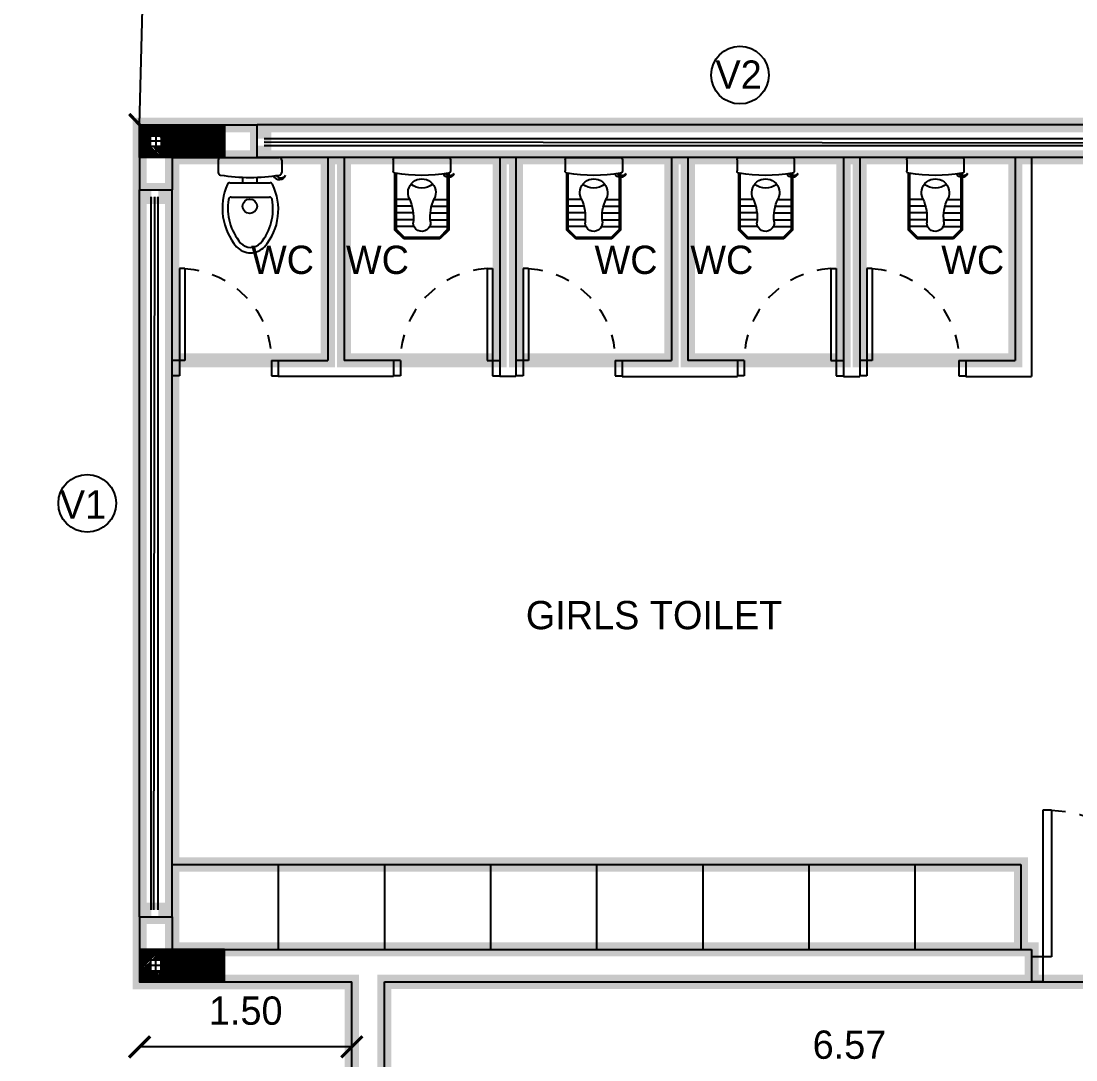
# Model space of a CAD drawing. Header units: metres. Extents: x 6101839 to 6102590, y -6659932 to -6659648.
# Drawn here: x 6102197.28 to 6102204.74, y -6659695.93 to -6659688.58 of the extents above; entities that cross this region are included whole.
import ezdxf

# ---------------------------------------------------------------- set-up
doc = ezdxf.new("R2010")
doc.units = ezdxf.units.M
doc.header["$LTSCALE"] = 500
doc.header["$MEASUREMENT"] = 0
doc.linetypes.add('DASHED2', pattern=[0.375, 0.25, -0.125])
doc.linetypes.add('HIDDEN', pattern=[0.375, 0.25, -0.125])
doc.layers.get('0').update_dxf_attribs({"linetype": 'CONTINUOUS'})
doc.layers.get('Defpoints').update_dxf_attribs({"linetype": 'CONTINUOUS'})
for name, color, linetype in [('above', 250, 'DASHED2'), ('Bldg', 44, 'CONTINUOUS'), ('BLK_1_FLR_1_BLT_UP_AREA', 26, 'CONTINUOUS'), ('BLK_1_FLR_1_CARPET_AREA', 25, 'CONTINUOUS'), ('BLK_1_FLR_1_SP_WC', 233, 'CONTINUOUS'), ('BLK_1_FLR_1_WATER_CLOSET', 213, 'CONTINUOUS'), ('BLK_1_LVL_1_BLDG_FOOT_PRINT', 1, 'CONTINUOUS'), ('COL', 2, 'CONTINUOUS'), ('DOORTEXT', 13, 'CONTINUOUS'), ('ED', 30, 'CONTINUOUS'), ('FURN', 156, 'CONTINUOUS'), ('FURN1', 252, 'CONTINUOUS'), ('FURNITURE', 252, 'CONTINUOUS'), ('HATCH', 15, 'CONTINUOUS'), ('norms', 4, 'CONTINUOUS'), ('railing', 14, 'CONTINUOUS'), ('TEXT', 4, 'CONTINUOUS'), ('TOILET', 8, 'CONTINUOUS'), ('W-SCH', 205, 'CONTINUOUS'), ('WALL TILE', 251, 'CONTINUOUS'), ('wall1', 125, 'CONTINUOUS'), ('WINDOWS', 252, 'CONTINUOUS')]:
    doc.layers.add(name, color=color, linetype=linetype)
doc.styles.add('RM', font='GOTHIC.TTF')
doc.styles.add('S2', font='GOTHIC.TTF')
doc.styles.add('USA TEXT', font='GOTHIC.TTF')
doc.dimstyles.new('1-100-ED', dxfattribs={"dimtxt": 0.2, "dimasz": 0.15, "dimexe": 0.18, "dimexo": 0.0625, "dimgap": 0.15, "dimtad": 1, "dimzin": 0, "dimdsep": 46, "dimtxsty": 'USA TEXT', "dimblk": 'ARCHTICK', "dimcen": 0.1, "dimse1": 1, "dimse2": 1, "dimclrd": 256, "dimclrt": 256, "dimadec": 0, "dimazin": 0, "dimtfac": 1, "dimtofl": 0, "dimtmove": 0, "dimatfit": 3, "dimldrblk": 'ARCHTICK', "dimfxl": 0.18, "dimtolj": 1, "dimtzin": 0, "dimarcsym": 0})

# ---------------------------------------------------------------- blocks, each defined once
blk = doc.blocks.new('PIO-DOOR 750')
at = {"layer": 'FURN1'}
for p, q in [((-110.0000000009313, -49.99999999906868), (-110.0000000004656, 0)), ((-9.313226e-10, -50.00000000046566), (0, -4.656613e-10)), ((-9.313226e-10, -50.00000000046566), (-110.0000000009313, -49.99999999953434)), ((-9.313226e-10, -662.5000000004657), (-4.656613e-10, -750.0000000004657)), ((648.9173676199277, -662.5000000009312), (-9.313226e-10, -662.5000000004657)), ((648.9173676199277, -662.5000000009312), (648.9173676199277, -700)), ((-110.0000000009313, -700.0000000023282), (-110.0000000004656, -750.000000001397)), ((-9.313226e-10, -700.0000000004657), (-110.0000000009313, -700.0000000018626)), ((648.9173676199277, -700), (-9.313226e-10, -700.0000000004657))]:
    blk.add_line(p, q, dxfattribs=at)
at = {"layer": 'FURN1', "linetype": 'HIDDEN', "ltscale": 0.5}
blk.add_arc((0.0460500242188573, -699.9512119828723), 649.9512136138187, 3.303302686255516, 90.00405950692759, dxfattribs=at)
blk = doc.blocks.new('NEWCOL')
at = {"layer": 'HATCH'}
h = blk.add_hatch(dxfattribs=at)
h.set_pattern_fill('ANSI31', color=256, scale=3, angle=270, style=0)
h.set_pattern_definition([(315, (-629970.925706138, -258732.0878365731), (6.735192090801866, 6.735192090801863), [])])
h.paths.add_polyline_path([(0, 115), (-115, 115), (-115, 0), (-37.5, 0), (-37.49999999988359, 37.50000000002911), (0, 37.4999999999709)])
h.paths.add_polyline_path([(115, 115.0000000000291), (0, 115), (1.164153e-10, 37.50000000002911), (37.5, 37.4999999999709), (37.5, 0), (115, 0)])
h.paths.add_polyline_path([(115, 0), (37.5, 0), (37.50000000011642, -37.4999999999709), (0, -37.4999999999709), (1.164153e-10, -484.9999999999708), (115, -485)])
h.paths.add_polyline_path([(0, -37.5), (-37.49999999988359, -37.4999999999709), (-37.5, 0), (-115, 0), (-115, -485), (0, -485)])
at = {"layer": 'COL'}
for p, q in [((0, -485), (0, 115)), ((-115, 0), (115, 0))]:
    blk.add_line(p, q, dxfattribs=at)
for points in [[(-115, -485), (115, -485), (115, 115), (-115, 115)], [(-37.5, -37.5), (37.5, -37.5), (37.5, 37.5), (-37.5, 37.5)]]:
    blk.add_lwpolyline(points, close=True, dxfattribs=at)
blk = doc.blocks.new('western closet')
at = {"layer": 'FURN1'}
for p, q in [((-223.4274159446359, 326.3938380405307), (-223.4274159446359, 239.3422529436648)), ((-204.2607492804527, 345.5605047084391), (206.6619906052947, 345.5605047084391)), ((225.8286572694778, 326.3938380405307), (225.8286572694778, 239.3422529436648)), ((-140.4740536883473, 166.671615820378), (142.8752950057386, 166.671615820378)), ((-49.91049045324325, 166.671615820378), (-49.91049045324325, 204.9070283658803)), ((52.31173177063465, 166.671615820378), (52.31173177063465, 204.9070283658803)), ((-132.4123954027891, 64.44939359650016), (138.7201253846287, 64.44939359650016))]:
    blk.add_line(p, q, dxfattribs=at)
blk.add_circle((0, 0), 51.1111111111111, dxfattribs=at)
for centre, radius, start, end in [((-204.2607492804527, 326.3938380405307), 19.16666666666667, 90, 180), ((206.6619906052947, 326.3938380405307), 19.16666666666667, 0, 90), ((-204.2607492804527, 239.3422529436648), 19.16666666666667, 180, 260.9534929931555), ((206.6619906052947, 239.3422529436648), 19.16666666666667, 279.0465070068445, 0), ((1.200620658695697, 1529.79410982877), 1325.872589772137, 260.9534929931555, 279.0465070068445), ((221.6141147091985, -14.26459536328912), 415.7449996541033, 155.8740242086891, 220.7704203838351), ((-140.4740536883473, 147.5049491524696), 19.16666666666667, 90, 154.7898587480119), ((-200.0488036870956, -23.10535648837686), 402.1829215398042, 319.22663020533, 26.51096763929705), ((142.8752950057386, 147.5049491524696), 19.16666666666667, 27.70761853671154, 90), ((209.3319419026375, 235.2813332341611), 46.85532888198614, 206.493911706522, 339.6192360839842), ((219.2213986963034, 241.3507794141769), 40.73583421149801, 216.8011875991898, 326.6625382196327), ((231.9586983993649, -10.47202621772885), 387.7779994067434, 171.2741532137563, 220.0086863238273), ((-132.4123954027891, 45.28272692859172), 19.16666666666667, 90, 170.7715689931383), ((-210.1209805086255, -19.39933776855468), 373.9525547026531, 319.9990909059861, 10.5383868265287), ((138.7201253846287, 45.28272692859172), 19.16666666666667, 11.16611307851158, 90), ((5.64039558917284, -194.6000516675412), 134.4908019998948, 222.6722636453134, 317.3277363546866), ((5.64039558917284, -194.6000516675412), 96.15746866656151, 222.6722636453134, 317.3277363546866)]:
    blk.add_arc(centre, radius, start, end, dxfattribs=at)
blk = doc.blocks.new('WC')
at = {"layer": 'FURN'}
for p, q in [((-202.1652330309152, 17.24999999813735), (-202.1652330309152, 95.5964265819639)), ((202.1652330309152, 17.24999999813735), (202.1652330309152, 95.5964265819639)), ((-184.9152330234647, 0), (184.9152330234647, 0))]:
    blk.add_line(p, q, dxfattribs=at)
for centre, major_axis, ratio, start_param, end_param in [((-184.9152330234647, 95.5964265819639), (17.17234938060094, 1.634905806038965), 0.9999999994265257, 1.633768042585614, 3.046673036180532), ((0, -1065.810244496911), (1193.285331289516, 0.0003994530905617), 0.9999999994822982, 1.412904658946003, 1.728687325142404), ((187.3181892000139, 99.25125431641935), (42.16871445748457, 0.3020208912271533), 0.9999999995170105, 0.3485493539200071, 2.672024582046581), ((196.218700312078, 93.78875275328757), (36.66079432159494, -0.3267933310168595), 0.999999999467452, 0.5907622091649432, 2.508204498104225), ((184.9152330234647, 95.5964265819639), (17.1723494504337, -1.634905072545328), 0.9999999994265257, 0.0949195746956122, 1.507824568290526), ((-184.9152330234647, 17.24999999813735), (17.09967164976567, 2.272384148128811), 0.9999999994686564, 3.009476231316918, 4.580272558250586), ((184.9152330234647, 17.24999999813735), (17.09967169529595, -2.272383805513848), 0.9999999994686564, -1.438679924697139, 0.1321164022365258)]:
    blk.add_ellipse(centre, major_axis=major_axis, ratio=ratio, start_param=start_param, end_param=end_param, dxfattribs=at)
at = {"layer": 'TOILET'}
for p, q in [((-127.656854249537, 576.4620173238217), (-190, 514.1188715733587)), ((-123.5147186256945, 566.4620173238217), (-180, 509.9767359495163)), ((127.656854249537, 576.4620173238217), (-127.656854249537, 576.4620173238217)), ((123.5147186256945, 566.4620173238217), (-123.5147186256945, 566.4620173238217)), ((180, 509.9767359495163), (123.5147186256945, 566.4620173238217)), ((190, 514.1188715733587), (127.656854249537, 576.4620173238217)), ((-190, 514.1188715733587), (-190, 114.8051630742848)), ((-180, 509.9767359495163), (-180, 118.9472986981273)), ((-54.93439232185483, 489.0498836375773), (-180, 489.0498836375773)), ((54.93439232185483, 489.0498836375773), (180, 489.0498836375773)), ((180, 140.7811929248273), (180, 509.9767359495163)), ((190, 141.3356883116066), (190, 514.1188715733587)), ((-59.32438625022768, 441.0498836375771), (-180, 441.0498836375771)), ((-59.85776108130813, 393.0498836375773), (-180, 393.0498836375773)), ((59.32438625395298, 441.0498836375771), (180, 441.0498836375771)), ((59.8577610850334, 393.0498836375773), (180, 393.0498836375773)), ((-68.55957281216979, 345.0498836375773), (-180, 345.0498836375773)), ((68.55957281589508, 345.0498836375773), (180, 345.0498836375773)), ((-86.24767269566652, 297.0498836375774), (-180, 297.0498836375774)), ((86.24767269939184, 297.0498836375774), (180, 297.0498836375774)), ((-190, 114.8051630742848), (-187.8001217208803, 112.6052847988903)), ((-180, 118.9472986981273), (-175.5449040941894, 114.4922027923167)), ((175.5289673916995, 114.4762660879641), (180, 118.9472986981273)), ((180, 118.9472986981273), (180, 126.6684485115111)), ((187.7993294000624, 112.6044924743473), (190, 114.8051630742848)), ((190, 114.8051630742848), (190, 129.9197422116995))]:
    blk.add_line(p, q, dxfattribs=at)
for centre, radius, start, end in [((0.014271354302764, 462.5121518094092), 61.12634533245974, 352.8627488923569, 180.2213801086103), ((-392.3945606667548, 428.6680217627435), 332.9833067934275, 335.871532349023, 5.792716954049294), ((346.5714905429631, 420.2388030327857), 288, 173.0841289521597, 206.1539489499949), ((-1.8626451e-09, 250.0503502003848), 98.1034932966918, 153.8460510500051, 26.15394894999488)]:
    blk.add_arc(centre, radius, start, end, dxfattribs=at)
at = {"layer": 'WALL TILE', "ltscale": 0.5}
blk.add_arc((0, 98.4070585630834), 119.3961613774519, 49.72363582136031, 130.2763641786397, dxfattribs=at)
blk = doc.blocks.new('_ArchTick')
at = {"color": 0, "linetype": 'ByBlock', "const_width": 0.15}
blk.add_lwpolyline([(-0.5, -0.5), (0.5, 0.5)], dxfattribs=at)
blk = doc.blocks.new('*D264')
at = {"layer": 'Defpoints', "color": 0, "transparency": 16777216}
for p in [(6102199.849565173, -6659695.376232469), (6102206.424559646, -6659695.376232469), (6102206.424559646, -6659696.076467845)]:
    blk.add_point(p, dxfattribs=at)
at = {"layer": 'ED', "lineweight": -2, "transparency": 16777216}
blk.add_line((6102199.849565173, -6659696.076467845), (6102206.424559646, -6659696.076467845), dxfattribs=at)
at = {"layer": 'ED', "lineweight": -2, "transparency": 16777216, "xscale": 0.15, "yscale": 0.15, "zscale": 0.15, "rotation": 180}
blk.add_blockref('_ArchTick', (6102199.849565173, -6659696.076467845), dxfattribs=at)
at = {"layer": 'ED', "lineweight": -2, "transparency": 16777216, "xscale": 0.15, "yscale": 0.15, "zscale": 0.15}
blk.add_blockref('_ArchTick', (6102206.424559646, -6659696.076467845), dxfattribs=at)
at = {"layer": 'ED', "transparency": 16777216, "insert": (6102203.13706241, -6659695.821437254), "char_height": 0.2, "attachment_point": 5, "style": 'USA TEXT'}
blk.add_mtext('\\A1;6.57', dxfattribs=at)
blk = doc.blocks.new('*D269')
at = {"layer": 'Defpoints', "color": 0, "transparency": 16777216}
for p in [(6102198.949565176, -6659689.317387206), (6102196.10369968, -6659689.547387208), (6102198.949565176, -6659689.547387208)]:
    blk.add_point(p, dxfattribs=at)
at = {"layer": 'ED', "lineweight": -2, "transparency": 16777216}
for p, q in [((6102196.10369968, -6659689.317387206), (6102196.10369968, -6659689.167387206)), ((6102196.10369968, -6659689.547387208), (6102196.10369968, -6659689.697387208))]:
    blk.add_line(p, q, dxfattribs=at)
at = {"layer": 'ED', "lineweight": -2, "transparency": 16777216, "xscale": 0.15, "yscale": 0.15, "zscale": 0.15}
for p, rotation in [((6102196.10369968, -6659689.317387206), 270), ((6102196.10369968, -6659689.547387208), 90)]:
    blk.add_blockref('_ArchTick', p, dxfattribs=dict(at, rotation=rotation))
at = {"layer": 'ED', "transparency": 16777216, "insert": (6102195.848669087, -6659689.432387207), "char_height": 0.2, "attachment_point": 5, "rotation": 90, "style": 'USA TEXT'}
blk.add_mtext('\\A1;0.23', dxfattribs=at)
blk = doc.blocks.new('*D270')
at = {"layer": 'Defpoints', "color": 0, "transparency": 16777216}
for p in [(6102198.949565176, -6659689.547387208), (6102196.380199718, -6659695.14646785), (6102198.719565175, -6659695.14646785)]:
    blk.add_point(p, dxfattribs=at)
at = {"layer": 'ED', "lineweight": -2, "transparency": 16777216}
blk.add_line((6102196.380199718, -6659689.547387208), (6102196.380199718, -6659695.14646785), dxfattribs=at)
at = {"layer": 'ED', "lineweight": -2, "transparency": 16777216, "xscale": 0.15, "yscale": 0.15, "zscale": 0.15}
for p, rotation in [((6102196.380199718, -6659689.547387208), 90), ((6102196.380199718, -6659695.14646785), 270)]:
    blk.add_blockref('_ArchTick', p, dxfattribs=dict(at, rotation=rotation))
at = {"layer": 'ED', "transparency": 16777216, "insert": (6102196.125169124, -6659692.346927527), "char_height": 0.2, "attachment_point": 5, "rotation": 90, "style": 'USA TEXT'}
blk.add_mtext('\\A1;5.60', dxfattribs=at)
blk = doc.blocks.new('*D271')
at = {"layer": 'Defpoints', "color": 0, "transparency": 16777216}
for p in [(6102198.719565175, -6659695.14646785), (6102196.091390901, -6659695.376232472), (6102198.71769968, -6659695.376232472)]:
    blk.add_point(p, dxfattribs=at)
at = {"layer": 'ED', "lineweight": -2, "transparency": 16777216}
for p, q in [((6102196.091390901, -6659695.14646785), (6102196.091390901, -6659694.996467849)), ((6102196.091390901, -6659695.376232472), (6102196.091390901, -6659695.526232473))]:
    blk.add_line(p, q, dxfattribs=at)
at = {"layer": 'ED', "lineweight": -2, "transparency": 16777216, "xscale": 0.15, "yscale": 0.15, "zscale": 0.15}
for p, rotation in [((6102196.091390901, -6659695.14646785), 270), ((6102196.091390901, -6659695.376232472), 90)]:
    blk.add_blockref('_ArchTick', p, dxfattribs=dict(at, rotation=rotation))
at = {"layer": 'ED', "transparency": 16777216, "insert": (6102195.836360307, -6659695.26135016), "char_height": 0.2, "attachment_point": 5, "rotation": 90, "style": 'USA TEXT'}
blk.add_mtext('\\A1;0.23', dxfattribs=at)
blk = doc.blocks.new('*D272')
at = {"layer": 'Defpoints', "color": 0, "transparency": 16777216}
for p in [(6102198.71769968, -6659695.376232472), (6102196.380199718, -6659697.797456065), (6102198.87819968, -6659697.797456065)]:
    blk.add_point(p, dxfattribs=at)
at = {"layer": 'ED', "lineweight": -2, "transparency": 16777216}
blk.add_line((6102196.380199718, -6659695.376232472), (6102196.380199718, -6659697.797456065), dxfattribs=at)
at = {"layer": 'ED', "lineweight": -2, "transparency": 16777216, "xscale": 0.15, "yscale": 0.15, "zscale": 0.15}
for p, rotation in [((6102196.380199718, -6659695.376232472), 90), ((6102196.380199718, -6659697.797456065), 270)]:
    blk.add_blockref('_ArchTick', p, dxfattribs=dict(at, rotation=rotation))
at = {"layer": 'ED', "transparency": 16777216, "insert": (6102196.125780953, -6659696.586844267), "char_height": 0.2, "attachment_point": 5, "rotation": 90, "style": 'USA TEXT'}
blk.add_mtext('\\A1;2.42', dxfattribs=at)
blk = doc.blocks.new('*D280')
at = {"layer": 'Defpoints', "color": 0, "transparency": 16777216}
for p in [(6102194.885199714, -6659689.317387206), (6102200.57119968, -6659689.317387206), (6102200.568699679, -6659709.537432131)]:
    blk.add_point(p, dxfattribs=at)
at = {"layer": 'ED', "lineweight": -2, "transparency": 16777216}
blk.add_line((6102194.885199714, -6659709.537432131), (6102194.885199714, -6659689.317387206), dxfattribs=at)
at = {"layer": 'ED', "lineweight": -2, "transparency": 16777216, "xscale": 0.15, "yscale": 0.15, "zscale": 0.15}
for p, rotation in [((6102194.885199714, -6659689.317387206), 90), ((6102194.885199714, -6659709.537432131), 270)]:
    blk.add_blockref('_ArchTick', p, dxfattribs=dict(at, rotation=rotation))
at = {"layer": 'ED', "transparency": 16777216, "insert": (6102194.63016912, -6659699.427409668), "char_height": 0.2, "attachment_point": 5, "rotation": 90, "style": 'USA TEXT'}
blk.add_mtext('\\A1;20.22', dxfattribs=at)
blk = doc.blocks.new('*D330')
at = {"layer": 'Defpoints', "color": 0, "transparency": 16777216}
for p in [(6102198.119565174, -6659688.102967846), (6102198.119565174, -6659691.088467845), (6102198.349565173, -6659691.088467845)]:
    blk.add_point(p, dxfattribs=at)
at = {"layer": 'ED', "lineweight": -2, "transparency": 16777216}
for p, q in [((6102198.119565174, -6659688.102967846), (6102197.969565174, -6659688.102967846)), ((6102198.349565173, -6659688.102967846), (6102198.499565173, -6659688.102967846))]:
    blk.add_line(p, q, dxfattribs=at)
at = {"layer": 'ED', "lineweight": -2, "transparency": 16777216, "xscale": 0.15, "yscale": 0.15, "zscale": 0.15}
blk.add_blockref('_ArchTick', (6102198.119565174, -6659688.102967846), dxfattribs=at)
at = {"layer": 'ED', "lineweight": -2, "transparency": 16777216, "xscale": 0.15, "yscale": 0.15, "zscale": 0.15, "rotation": 180}
blk.add_blockref('_ArchTick', (6102198.349565173, -6659688.102967846), dxfattribs=at)
at = {"layer": 'ED', "transparency": 16777216, "insert": (6102198.234565173, -6659687.847937255), "char_height": 0.2, "attachment_point": 5, "style": 'USA TEXT'}
blk.add_mtext('\\A1;0.23', dxfattribs=at)
blk = doc.blocks.new('*D331')
at = {"layer": 'Defpoints', "color": 0, "transparency": 16777216}
for p in [(6102199.449559648, -6659688.102967846), (6102199.449559648, -6659689.707967845), (6102198.349565173, -6659691.088467845)]:
    blk.add_point(p, dxfattribs=at)
at = {"layer": 'ED', "lineweight": -2, "transparency": 16777216}
blk.add_line((6102198.349565173, -6659688.102967846), (6102199.449559648, -6659688.102967846), dxfattribs=at)
at = {"layer": 'ED', "lineweight": -2, "transparency": 16777216, "xscale": 0.15, "yscale": 0.15, "zscale": 0.15, "rotation": 180}
blk.add_blockref('_ArchTick', (6102198.349565173, -6659688.102967846), dxfattribs=at)
at = {"layer": 'ED', "lineweight": -2, "transparency": 16777216, "xscale": 0.15, "yscale": 0.15, "zscale": 0.15}
blk.add_blockref('_ArchTick', (6102199.449559648, -6659688.102967846), dxfattribs=at)
at = {"layer": 'ED', "transparency": 16777216, "insert": (6102198.89956241, -6659687.847937255), "char_height": 0.2, "attachment_point": 5, "style": 'USA TEXT'}
blk.add_mtext('\\A1;1.10', dxfattribs=at)
blk = doc.blocks.new('*D332')
at = {"layer": 'Defpoints', "color": 0, "transparency": 16777216}
for p in [(6102199.564559648, -6659688.102967846), (6102199.564559648, -6659689.579967846), (6102199.449559648, -6659689.707967845)]:
    blk.add_point(p, dxfattribs=at)
at = {"layer": 'ED', "lineweight": -2, "transparency": 16777216}
for p, q in [((6102199.449559648, -6659688.102967846), (6102199.299559647, -6659688.102967846)), ((6102199.564559648, -6659688.102967846), (6102200.685565767, -6659688.102967846))]:
    blk.add_line(p, q, dxfattribs=at)
at = {"layer": 'ED', "lineweight": -2, "transparency": 16777216, "xscale": 0.15, "yscale": 0.15, "zscale": 0.15}
blk.add_blockref('_ArchTick', (6102199.449559648, -6659688.102967846), dxfattribs=at)
at = {"layer": 'ED', "lineweight": -2, "transparency": 16777216, "xscale": 0.15, "yscale": 0.15, "zscale": 0.15, "rotation": 180}
blk.add_blockref('_ArchTick', (6102199.564559648, -6659688.102967846), dxfattribs=at)
at = {"layer": 'ED', "transparency": 16777216, "insert": (6102200.275062707, -6659687.847937255), "char_height": 0.2, "attachment_point": 5, "style": 'USA TEXT'}
blk.add_mtext('\\A1;0.12', dxfattribs=at)
blk = doc.blocks.new('*D333')
at = {"layer": 'Defpoints', "color": 0, "transparency": 16777216}
for p in [(6102200.664559647, -6659688.102967846), (6102199.564559648, -6659689.579967846), (6102200.664559647, -6659689.647467846)]:
    blk.add_point(p, dxfattribs=at)
at = {"layer": 'ED', "lineweight": -2, "transparency": 16777216}
blk.add_line((6102199.564559648, -6659688.102967846), (6102200.664559647, -6659688.102967846), dxfattribs=at)
at = {"layer": 'ED', "lineweight": -2, "transparency": 16777216, "xscale": 0.15, "yscale": 0.15, "zscale": 0.15, "rotation": 180}
blk.add_blockref('_ArchTick', (6102199.564559648, -6659688.102967846), dxfattribs=at)
at = {"layer": 'ED', "lineweight": -2, "transparency": 16777216, "xscale": 0.15, "yscale": 0.15, "zscale": 0.15}
blk.add_blockref('_ArchTick', (6102200.664559647, -6659688.102967846), dxfattribs=at)
at = {"layer": 'ED', "transparency": 16777216, "insert": (6102200.114559648, -6659687.847937255), "char_height": 0.2, "attachment_point": 5, "style": 'USA TEXT'}
blk.add_mtext('\\A1;1.10', dxfattribs=at)
blk = doc.blocks.new('*D334')
at = {"layer": 'Defpoints', "color": 0, "transparency": 16777216}
for p in [(6102200.779559648, -6659688.102967846), (6102200.664559647, -6659689.647467846), (6102200.779559648, -6659689.697467846)]:
    blk.add_point(p, dxfattribs=at)
at = {"layer": 'ED', "lineweight": -2, "transparency": 16777216}
for p, q in [((6102200.664559647, -6659688.102967846), (6102200.514559647, -6659688.102967846)), ((6102200.779559648, -6659688.102967846), (6102201.900565767, -6659688.102967846))]:
    blk.add_line(p, q, dxfattribs=at)
at = {"layer": 'ED', "lineweight": -2, "transparency": 16777216, "xscale": 0.15, "yscale": 0.15, "zscale": 0.15}
blk.add_blockref('_ArchTick', (6102200.664559647, -6659688.102967846), dxfattribs=at)
at = {"layer": 'ED', "lineweight": -2, "transparency": 16777216, "xscale": 0.15, "yscale": 0.15, "zscale": 0.15, "rotation": 180}
blk.add_blockref('_ArchTick', (6102200.779559648, -6659688.102967846), dxfattribs=at)
at = {"layer": 'ED', "transparency": 16777216, "insert": (6102201.490062707, -6659687.847937255), "char_height": 0.2, "attachment_point": 5, "style": 'USA TEXT'}
blk.add_mtext('\\A1;0.12', dxfattribs=at)
blk = doc.blocks.new('*D335')
at = {"layer": 'Defpoints', "color": 0, "transparency": 16777216}
for p in [(6102201.879559647, -6659688.102967846), (6102201.879559647, -6659689.547387204), (6102200.779559648, -6659689.697467846)]:
    blk.add_point(p, dxfattribs=at)
at = {"layer": 'ED', "lineweight": -2, "transparency": 16777216}
blk.add_line((6102200.779559648, -6659688.102967846), (6102201.879559647, -6659688.102967846), dxfattribs=at)
at = {"layer": 'ED', "lineweight": -2, "transparency": 16777216, "xscale": 0.15, "yscale": 0.15, "zscale": 0.15, "rotation": 180}
blk.add_blockref('_ArchTick', (6102200.779559648, -6659688.102967846), dxfattribs=at)
at = {"layer": 'ED', "lineweight": -2, "transparency": 16777216, "xscale": 0.15, "yscale": 0.15, "zscale": 0.15}
blk.add_blockref('_ArchTick', (6102201.879559647, -6659688.102967846), dxfattribs=at)
at = {"layer": 'ED', "transparency": 16777216, "insert": (6102201.329559647, -6659687.847937255), "char_height": 0.2, "attachment_point": 5, "style": 'USA TEXT'}
blk.add_mtext('\\A1;1.10', dxfattribs=at)
blk = doc.blocks.new('*D336')
at = {"layer": 'Defpoints', "color": 0, "transparency": 16777216}
for p in [(6102201.994559648, -6659688.102967846), (6102201.879559647, -6659689.547387204), (6102201.994559648, -6659689.547387204)]:
    blk.add_point(p, dxfattribs=at)
at = {"layer": 'ED', "lineweight": -2, "transparency": 16777216}
for p, q in [((6102201.879559647, -6659688.102967846), (6102201.729559647, -6659688.102967846)), ((6102201.994559648, -6659688.102967846), (6102203.115565767, -6659688.102967846))]:
    blk.add_line(p, q, dxfattribs=at)
at = {"layer": 'ED', "lineweight": -2, "transparency": 16777216, "xscale": 0.15, "yscale": 0.15, "zscale": 0.15}
blk.add_blockref('_ArchTick', (6102201.879559647, -6659688.102967846), dxfattribs=at)
at = {"layer": 'ED', "lineweight": -2, "transparency": 16777216, "xscale": 0.15, "yscale": 0.15, "zscale": 0.15, "rotation": 180}
blk.add_blockref('_ArchTick', (6102201.994559648, -6659688.102967846), dxfattribs=at)
at = {"layer": 'ED', "transparency": 16777216, "insert": (6102202.705062707, -6659687.847937255), "char_height": 0.2, "attachment_point": 5, "style": 'USA TEXT'}
blk.add_mtext('\\A1;0.12', dxfattribs=at)
blk = doc.blocks.new('*D337')
at = {"layer": 'Defpoints', "color": 0, "transparency": 16777216}
for p in [(6102203.094559647, -6659688.102967846), (6102201.994559648, -6659689.547387204), (6102203.094559647, -6659689.571967845)]:
    blk.add_point(p, dxfattribs=at)
at = {"layer": 'ED', "lineweight": -2, "transparency": 16777216}
blk.add_line((6102201.994559648, -6659688.102967846), (6102203.094559647, -6659688.102967846), dxfattribs=at)
at = {"layer": 'ED', "lineweight": -2, "transparency": 16777216, "xscale": 0.15, "yscale": 0.15, "zscale": 0.15, "rotation": 180}
blk.add_blockref('_ArchTick', (6102201.994559648, -6659688.102967846), dxfattribs=at)
at = {"layer": 'ED', "lineweight": -2, "transparency": 16777216, "xscale": 0.15, "yscale": 0.15, "zscale": 0.15}
blk.add_blockref('_ArchTick', (6102203.094559647, -6659688.102967846), dxfattribs=at)
at = {"layer": 'ED', "transparency": 16777216, "insert": (6102202.544559647, -6659687.847937255), "char_height": 0.2, "attachment_point": 5, "style": 'USA TEXT'}
blk.add_mtext('\\A1;1.10', dxfattribs=at)
blk = doc.blocks.new('*D338')
at = {"layer": 'Defpoints', "color": 0, "transparency": 16777216}
for p in [(6102203.209559647, -6659688.102967846), (6102203.094559647, -6659689.571967845), (6102203.209559647, -6659689.603967847)]:
    blk.add_point(p, dxfattribs=at)
at = {"layer": 'ED', "lineweight": -2, "transparency": 16777216}
for p, q in [((6102203.094559647, -6659688.102967846), (6102202.944559647, -6659688.102967846)), ((6102203.209559647, -6659688.102967846), (6102204.330565766, -6659688.102967846))]:
    blk.add_line(p, q, dxfattribs=at)
at = {"layer": 'ED', "lineweight": -2, "transparency": 16777216, "xscale": 0.15, "yscale": 0.15, "zscale": 0.15}
blk.add_blockref('_ArchTick', (6102203.094559647, -6659688.102967846), dxfattribs=at)
at = {"layer": 'ED', "lineweight": -2, "transparency": 16777216, "xscale": 0.15, "yscale": 0.15, "zscale": 0.15, "rotation": 180}
blk.add_blockref('_ArchTick', (6102203.209559647, -6659688.102967846), dxfattribs=at)
at = {"layer": 'ED', "transparency": 16777216, "insert": (6102203.920062707, -6659687.847937255), "char_height": 0.2, "attachment_point": 5, "style": 'USA TEXT'}
blk.add_mtext('\\A1;0.12', dxfattribs=at)
blk = doc.blocks.new('*D339')
at = {"layer": 'Defpoints', "color": 0, "transparency": 16777216}
for p in [(6102204.309559648, -6659688.102967846), (6102203.209559647, -6659689.603967847), (6102204.309559648, -6659689.718467847)]:
    blk.add_point(p, dxfattribs=at)
at = {"layer": 'ED', "lineweight": -2, "transparency": 16777216}
blk.add_line((6102203.209559647, -6659688.102967846), (6102204.309559648, -6659688.102967846), dxfattribs=at)
at = {"layer": 'ED', "lineweight": -2, "transparency": 16777216, "xscale": 0.15, "yscale": 0.15, "zscale": 0.15, "rotation": 180}
blk.add_blockref('_ArchTick', (6102203.209559647, -6659688.102967846), dxfattribs=at)
at = {"layer": 'ED', "lineweight": -2, "transparency": 16777216, "xscale": 0.15, "yscale": 0.15, "zscale": 0.15}
blk.add_blockref('_ArchTick', (6102204.309559648, -6659688.102967846), dxfattribs=at)
at = {"layer": 'ED', "transparency": 16777216, "insert": (6102203.759559648, -6659687.847937255), "char_height": 0.2, "attachment_point": 5, "style": 'USA TEXT'}
blk.add_mtext('\\A1;1.10', dxfattribs=at)
blk = doc.blocks.new('*D340')
at = {"layer": 'Defpoints', "color": 0, "transparency": 16777216}
for p in [(6102204.424559647, -6659688.102967846), (6102204.309559648, -6659689.718467847), (6102204.424559647, -6659689.743467846)]:
    blk.add_point(p, dxfattribs=at)
at = {"layer": 'ED', "lineweight": -2, "transparency": 16777216}
for p, q in [((6102204.309559648, -6659688.102967846), (6102204.159559648, -6659688.102967846)), ((6102204.424559647, -6659688.102967846), (6102205.492268688, -6659688.102967846))]:
    blk.add_line(p, q, dxfattribs=at)
at = {"layer": 'ED', "lineweight": -2, "transparency": 16777216, "xscale": 0.15, "yscale": 0.15, "zscale": 0.15}
blk.add_blockref('_ArchTick', (6102204.309559648, -6659688.102967846), dxfattribs=at)
at = {"layer": 'ED', "lineweight": -2, "transparency": 16777216, "xscale": 0.15, "yscale": 0.15, "zscale": 0.15, "rotation": 180}
blk.add_blockref('_ArchTick', (6102204.424559647, -6659688.102967846), dxfattribs=at)
at = {"layer": 'ED', "transparency": 16777216, "insert": (6102205.108414168, -6659687.847937255), "char_height": 0.2, "attachment_point": 5, "style": 'USA TEXT'}
blk.add_mtext('\\A1;0.11', dxfattribs=at)
blk = doc.blocks.new('*D341')
at = {"layer": 'Defpoints', "color": 0, "transparency": 16777216}
for p in [(6102206.424559646, -6659688.102967846), (6102204.309559648, -6659689.718467847), (6102206.424559646, -6659689.740967844)]:
    blk.add_point(p, dxfattribs=at)
at = {"layer": 'ED', "lineweight": -2, "transparency": 16777216}
blk.add_line((6102204.309559648, -6659688.102967846), (6102206.424559646, -6659688.102967846), dxfattribs=at)
at = {"layer": 'ED', "lineweight": -2, "transparency": 16777216, "xscale": 0.15, "yscale": 0.15, "zscale": 0.15, "rotation": 180}
blk.add_blockref('_ArchTick', (6102204.309559648, -6659688.102967846), dxfattribs=at)
at = {"layer": 'ED', "lineweight": -2, "transparency": 16777216, "xscale": 0.15, "yscale": 0.15, "zscale": 0.15}
blk.add_blockref('_ArchTick', (6102206.424559646, -6659688.102967846), dxfattribs=at)
at = {"layer": 'ED', "transparency": 16777216, "insert": (6102205.367059647, -6659687.848549084), "char_height": 0.2, "attachment_point": 5, "style": 'USA TEXT'}
blk.add_mtext('\\A1;2.11', dxfattribs=at)
blk = doc.blocks.new('*D1034')
at = {"layer": 'Defpoints', "color": 0, "transparency": 16777216}
for p in [(6102198.411441916, -6659677.309025407), (6102198.411667606, -6659677.309030897), (6102198.119565173, -6659689.317387197)]:
    blk.add_point(p, dxfattribs=at)
at = {"layer": 'ED', "lineweight": -2, "transparency": 16777216}
blk.add_line((6102198.119339482, -6659689.317381707), (6102198.411441916, -6659677.309025407), dxfattribs=at)
at = {"layer": 'ED', "lineweight": -2, "transparency": 16777216, "xscale": 0.15, "yscale": 0.15, "zscale": 0.15}
for p, rotation in [((6102198.411441916, -6659677.309025407), 88.60655892971508), ((6102198.119339482, -6659689.317381707), 268.6065589297151)]:
    blk.add_blockref('_ArchTick', p, dxfattribs=dict(at, rotation=rotation))
at = {"layer": 'ED', "transparency": 16777216, "insert": (6102198.010435527, -6659683.30700179), "char_height": 0.2, "attachment_point": 5, "rotation": 88.60655892971508, "style": 'USA TEXT'}
blk.add_mtext('\\A1;12.01', dxfattribs=at)
blk = doc.blocks.new('*D1229')
at = {"layer": 'Defpoints', "color": 0, "transparency": 16777216}
for p in [(6102198.119565174, -6659695.376232469), (6102199.619565172, -6659695.376232469), (6102198.119565174, -6659695.835821868)]:
    blk.add_point(p, dxfattribs=at)
at = {"layer": 'ED', "lineweight": -2, "transparency": 16777216}
blk.add_line((6102199.619565172, -6659695.835821868), (6102198.119565174, -6659695.835821868), dxfattribs=at)
at = {"layer": 'ED', "lineweight": -2, "transparency": 16777216, "xscale": 0.15, "yscale": 0.15, "zscale": 0.15, "rotation": 180}
blk.add_blockref('_ArchTick', (6102198.119565174, -6659695.835821868), dxfattribs=at)
at = {"layer": 'ED', "lineweight": -2, "transparency": 16777216, "xscale": 0.15, "yscale": 0.15, "zscale": 0.15}
blk.add_blockref('_ArchTick', (6102199.619565172, -6659695.835821868), dxfattribs=at)
at = {"layer": 'ED', "transparency": 16777216, "insert": (6102198.869565173, -6659695.580791277), "char_height": 0.2, "attachment_point": 5, "style": 'USA TEXT'}
blk.add_mtext('\\A1;1.50', dxfattribs=at)

msp = doc.modelspace()

# ---------------------------------------------------------------- linework, layer by layer
at = {"layer": 'Bldg', "linetype": 'ByBlock'}
for p, q in [((6102199.449559648, -6659689.547387204), (6102199.449559648, -6659690.982387204)), ((6102199.564559648, -6659689.547387204), (6102199.564559648, -6659690.982387204)), ((6102200.664559647, -6659689.547387204), (6102200.664559647, -6659691.097387204)), ((6102200.779559648, -6659689.547387204), (6102200.779559648, -6659691.097387204)), ((6102201.879559647, -6659689.547387204), (6102201.879559647, -6659690.982387204)), ((6102201.994559648, -6659689.547387204), (6102201.994559648, -6659690.982387204)), ((6102203.094559647, -6659689.547387204), (6102203.094559647, -6659691.097387204)), ((6102203.209559647, -6659689.547387204), (6102203.209559647, -6659691.097387204)), ((6102204.309559648, -6659689.547387204), (6102204.309559648, -6659690.982387204)), ((6102204.424559647, -6659689.547387204), (6102204.424559647, -6659691.097387204)), ((6102199.099559648, -6659690.982387204), (6102199.099559648, -6659691.097387204)), ((6102199.099559648, -6659690.982387204), (6102199.449559648, -6659690.982387204)), ((6102199.914559647, -6659690.982387204), (6102199.564559648, -6659690.982387204)), ((6102199.914559647, -6659690.982387204), (6102199.914559647, -6659691.097387204)), ((6102201.529559648, -6659690.982387204), (6102201.529559648, -6659691.097387204)), ((6102201.529559648, -6659690.982387204), (6102201.879559647, -6659690.982387204)), ((6102202.344559647, -6659690.982387204), (6102201.994559648, -6659690.982387204)), ((6102202.344559647, -6659690.982387204), (6102202.344559647, -6659691.097387204)), ((6102203.959559647, -6659690.982387204), (6102203.959559647, -6659691.097387204)), ((6102203.959559647, -6659690.982387204), (6102204.309559648, -6659690.982387204)), ((6102199.914559647, -6659691.097387204), (6102199.099559648, -6659691.097387204)), ((6102200.779559648, -6659691.097387204), (6102200.664559647, -6659691.097387204)), ((6102201.529559648, -6659691.097387204), (6102202.344559647, -6659691.097387204)), ((6102203.094559647, -6659691.097387204), (6102203.209559647, -6659691.097387204)), ((6102203.959559647, -6659691.097387204), (6102204.424559647, -6659691.097387204))]:
    msp.add_line(p, q, dxfattribs=at)
at = {"layer": 'BLK_1_FLR_1_BLT_UP_AREA', "color": 26, "linetype": 'Continuous', "const_width": 0.1}
msp.add_lwpolyline([(6102198.119565174, -6659701.957455569), (6102198.119565174, -6659697.797456061), (6102199.619565139, -6659697.797224593), (6102199.619565172, -6659695.376232471), (6102198.119565174, -6659695.376232471), (6102198.119565174, -6659689.317387203), (6102206.654559648, -6659689.317387203), (6102206.654917408, -6659694.846232423), (6102208.85455964, -6659694.846096283), (6102208.854334975, -6659689.317456063), (6102229.084320779, -6659689.317456063)], dxfattribs=at)
at = {"layer": 'BLK_1_FLR_1_CARPET_AREA', "color": 15, "const_width": 0.1}
msp.add_lwpolyline([(6102198.34956512, -6659689.547387242), (6102206.424559596, -6659689.547387242), (6102206.424799928, -6659695.146232496), (6102205.624559566, -6659695.146232496), (6102205.624552984, -6659695.376266847), (6102204.424559594, -6659695.376232508), (6102204.424559594, -6659695.146232507), (6102198.34956512, -6659695.146232507)], close=True, dxfattribs=at)
msp.add_lwpolyline([(6102198.34956512, -6659701.727453833), (6102198.34956512, -6659698.027456101), (6102204.483091528, -6659698.027456101), (6102204.483091528, -6659697.7974561), (6102199.849565121, -6659697.7974561), (6102199.849565121, -6659695.376232508), (6102206.424559596, -6659695.376232508), (6102206.424559596, -6659698.027456101), (6102206.654559595, -6659698.027456101), (6102206.654368626, -6659695.076232497), (6102208.854452848, -6659695.077249113), (6102208.854452848, -6659698.6774561), (6102215.084320715, -6659698.6774561), (6102215.084320715, -6659696.4474561), (6102216.884320713, -6659696.4474561), (6102216.884320713, -6659698.6774561), (6102221.05433492, -6659698.6774561), (6102221.05433492, -6659696.4474561), (6102222.854334919, -6659696.4474561), (6102222.854334919, -6659698.6774561), (6102229.084320714, -6659698.6774561)], dxfattribs=at)
at = {"layer": 'BLK_1_FLR_1_SP_WC', "linetype": 'Continuous', "const_width": 0.1}
msp.add_lwpolyline([(6102198.34956512, -6659689.547387242), (6102199.449559593, -6659689.547387242), (6102199.449559593, -6659690.982387243), (6102198.34956512, -6659690.982387243)], close=True, dxfattribs=at)
at = {"layer": 'BLK_1_FLR_1_WATER_CLOSET', "const_width": 0.1}
for points in [[(6102199.564559595, -6659690.982387243), (6102200.664559592, -6659690.982387243), (6102200.664559592, -6659689.547387242), (6102199.564559595, -6659689.547387242)], [(6102200.779559595, -6659689.547387242), (6102201.879559594, -6659689.547387242), (6102201.879559594, -6659690.982387243), (6102200.779559595, -6659690.982387243)], [(6102201.994559593, -6659690.982387243), (6102203.094559594, -6659690.982387243), (6102203.094559594, -6659689.547387242), (6102201.994559593, -6659689.547387242)], [(6102203.209559592, -6659689.547387242), (6102204.309559594, -6659689.547387242), (6102204.309559594, -6659690.982387243), (6102203.209559592, -6659690.982387243)]]:
    msp.add_lwpolyline(points, close=True, dxfattribs=at)
at = {"layer": 'BLK_1_LVL_1_BLDG_FOOT_PRINT', "ltscale": 400, "const_width": 0.1}
msp.add_lwpolyline([(6102198.11956516, -6659701.959349741), (6102198.11956516, -6659697.799350235), (6102199.619565124, -6659697.799118767), (6102199.619565157, -6659695.378126643), (6102198.11956516, -6659695.378126643), (6102198.11956516, -6659689.319281378), (6102206.654559633, -6659689.319281378), (6102206.654917393, -6659694.848126595), (6102208.854559624, -6659694.847990456), (6102208.854334962, -6659689.319350232), (6102229.084320764, -6659689.319350232)], dxfattribs=at)
at = {"layer": 'ED', "linetype": 'ByBlock'}
msp.add_line((6102204.424559647, -6659695.376232469), (6102205.624559618, -6659695.376266807), dxfattribs=at)
at = {"layer": 'FURN1', "const_width": 0.1}
for points in [[(6102198.949658497, -6659689.415416553), (6102198.999633118, -6659689.415418417), (6102198.999596093, -6659689.46539304), (6102198.949621473, -6659689.465356015)], [(6102198.251535824, -6659689.777480529), (6102198.251533957, -6659689.827455149), (6102198.201559338, -6659689.827418123), (6102198.201596363, -6659689.777443502)], [(6102198.25153023, -6659694.916232468), (6102198.251533957, -6659694.866220995), (6102198.201592462, -6659694.866220995), (6102198.201555609, -6659694.916232468)]]:
    msp.add_lwpolyline(points, close=True, dxfattribs=at)
at = {"layer": 'FURNITURE', "color": 4, "linetype": 'ByBlock', "ltscale": 0.2}
for p, q in [((6102205.774566601, -6659689.446976067), (6102198.999606526, -6659689.440409438)), ((6102198.219976312, -6659694.866239423), (6102198.22654294, -6659689.827428556))]:
    msp.add_line(p, q, dxfattribs=at)
at = {"layer": 'FURNITURE', "linetype": 'ByBlock', "ltscale": 0.2}
for p, q in [((6102205.774585002, -6659689.415418417), (6102198.999625027, -6659689.415416553)), ((6102205.774553018, -6659689.465396767), (6102198.99959609, -6659689.465396767)), ((6102198.201555609, -6659694.866225838), (6102198.201555609, -6659689.827418119)), ((6102198.251533957, -6659694.866257821), (6102198.251535824, -6659689.827447058))]:
    msp.add_line(p, q, dxfattribs=at)
at = {"layer": 'norms', "color": 6, "const_width": 0.1}
msp.add_lwpolyline([(6102198.34956512, -6659694.546232508), (6102204.349565121, -6659694.546232508), (6102204.349565121, -6659695.146232507), (6102198.34956512, -6659695.146232507)], close=True, dxfattribs=at)
at = {"layer": 'railing', "linetype": 'ByBlock'}
for p, q in [((6102198.349565173, -6659694.546232468), (6102204.349565173, -6659694.546232468)), ((6102199.099565173, -6659694.546232468), (6102199.099565173, -6659695.146232469)), ((6102199.849565173, -6659694.546232468), (6102199.849565173, -6659695.146232469)), ((6102200.599565173, -6659694.546232468), (6102200.599565173, -6659695.146232469)), ((6102201.349565173, -6659694.546232468), (6102201.349565173, -6659695.146232469)), ((6102202.099565173, -6659694.546232468), (6102202.099565173, -6659695.146232469)), ((6102202.849565173, -6659694.546232468), (6102202.849565173, -6659695.146232469)), ((6102203.599565173, -6659694.546232468), (6102203.599565173, -6659695.146232469)), ((6102204.349565173, -6659694.546232468), (6102204.349565173, -6659695.146232469))]:
    msp.add_line(p, q, dxfattribs=at)
at = {"layer": 'W-SCH'}
for centre in [(6102202.362871287, -6659688.965740244), (6102197.748985096, -6659691.992899167)]:
    msp.add_circle(centre, 0.2037454751308166, dxfattribs=at)
at = {"layer": 'wall1', "linetype": 'ByBlock'}
for p, q in [((6102198.119565174, -6659689.317387203), (6102198.119565174, -6659689.777387203)), ((6102198.119565174, -6659689.317387203), (6102198.949565174, -6659689.317387203)), ((6102198.949565174, -6659689.547387204), (6102198.949565174, -6659689.317387203)), ((6102198.349565173, -6659689.547387204), (6102198.349565173, -6659689.777387203)), ((6102198.349565173, -6659689.547387204), (6102198.949565174, -6659689.547387204)), ((6102198.119565174, -6659689.777387203), (6102198.349565173, -6659689.777387203)), ((6102198.119565174, -6659694.916232468), (6102198.119565174, -6659695.376232469)), ((6102198.119565174, -6659694.916232468), (6102198.349565173, -6659694.916232468)), ((6102198.349565173, -6659694.916232468), (6102198.349565173, -6659695.146232469)), ((6102198.349565173, -6659695.146232469), (6102204.424559647, -6659695.146232469)), ((6102204.424559647, -6659695.146232469), (6102204.424559647, -6659695.376232469)), ((6102198.119565174, -6659695.376232469), (6102199.619565172, -6659695.376232469)), ((6102199.619470947, -6659695.986844268), (6102199.619565172, -6659695.376232465)), ((6102199.849565173, -6659695.976208531), (6102199.849565173, -6659695.376232465)), ((6102199.849565173, -6659695.376232469), (6102204.424559647, -6659695.376232469))]:
    msp.add_line(p, q, dxfattribs=at)
at = {"layer": 'WINDOWS', "linetype": 'ByBlock'}
for p, q in [((6102205.824559648, -6659689.317387203), (6102198.949565174, -6659689.317387203)), ((6102205.824559648, -6659689.547387204), (6102198.949565174, -6659689.547387204)), ((6102198.119565174, -6659694.916232468), (6102198.119565174, -6659689.777387203)), ((6102198.349565173, -6659694.916232468), (6102198.349565173, -6659689.777387203))]:
    msp.add_line(p, q, dxfattribs=at)

# ---------------------------------------------------------------- block references
at = {"layer": 'above', "linetype": 'ByBlock', "xscale": 0.001, "yscale": 0.001, "zscale": 0.001, "rotation": 359.9984148625038}
msp.add_blockref('western closet', (6102198.898349468, -6659689.892947677), dxfattribs=at)
at = {"layer": 'COL', "yscale": 0.001, "zscale": 0.001, "rotation": 90}
for p, xscale in [((6102198.234565174, -6659689.432387202), -0.001), ((6102198.234565174, -6659695.261232467), 0.001)]:
    msp.add_blockref('NEWCOL', p, dxfattribs=dict(at, xscale=xscale))
at = {"layer": 'ED', "xscale": -0.001, "yscale": 0.001, "zscale": 0.001, "rotation": 180}
for p in [(6102200.114559648, -6659689.547387204), (6102201.329559647, -6659689.547387204), (6102202.544559649, -6659689.547387204), (6102203.744249804, -6659689.547387204)]:
    msp.add_blockref('WC', p, dxfattribs=at)
at = {"layer": 'FURN1'}
for p, xscale, yscale, zscale, rotation in [((6102199.100811726, -6659690.982365632), -0.001, 0.001, 0.001, 270.0015851374962), ((6102199.913307567, -6659690.982365632), 0.001, 0.001, 0.001, 89.99841486250384), ((6102201.530811726, -6659690.982365632), -0.001, 0.001, 0.001, 270.0015851374962), ((6102202.34330757, -6659690.982365632), 0.001, 0.001, 0.001, 89.99841486250384), ((6102203.960811725, -6659690.982365632), -0.001, 0.001, 0.001, 270.0015851374962), ((6102205.624564655, -6659695.200266813), -0.0015999999611671, 0.0015999999623746, 0.0015999999622463, 269.9983603543528)]:
    msp.add_blockref('PIO-DOOR 750', p, dxfattribs=dict(at, xscale=xscale, yscale=yscale, zscale=zscale, rotation=rotation))

# ---------------------------------------------------------------- texts
at = {"layer": 'DOORTEXT', "color": 3, "style": 'RM'}
for s, p in [('V2', (6102202.189898438, -6659689.062302121)), ('V1', (6102197.555517172, -6659692.10083703))]:
    msp.add_text(s, height=0.2, dxfattribs=at).set_placement(p)
at = {"layer": 'TEXT', "color": 7, "style": 'S2'}
for s, p in [('WC', (6102198.906810313, -6659690.37159155)), ('WC', (6102199.577868845, -6659690.37159155)), ('WC', (6102201.334971222, -6659690.37159155)), ('WC', (6102202.012188532, -6659690.37159155)), ('WC', (6102203.785592759, -6659690.37159155)), ('GIRLS TOILET', (6102200.849343455, -6659692.883217871))]:
    msp.add_text(s, height=0.2, dxfattribs=at).set_placement(p)

# ---------------------------------------------------------------- dimensions: what is measured, and where the dimension line sits
at = {"layer": 'ED'}
for p1, p2, distance, picture, middle in [((6102198.119565174, -6659689.317387197), (6102198.411667608, -6659677.309030898), 0.00022575884507730704, '*D1034', (6102198.010435527, -6659683.30700179)), ((6102199.619565172, -6659695.376232469), (6102198.119565174, -6659695.376232469), 0.45958939846605057, '*D1229', (6102198.869565173, -6659695.580791277))]:
    dim = msp.add_aligned_dim(p1=p1, p2=p2, distance=distance, dimstyle='1-100-ED', dxfattribs=at)
    dim.commit()
    dim.dimension.update_dxf_attribs({"geometry": picture, "text_midpoint": middle})
for base, p1, p2, angle, picture, middle, dimtype in [((6102198.119565174, -6659688.102967846), (6102198.349565173, -6659691.088467845), (6102198.119565174, -6659691.088467845), 180, '*D330', (6102198.234565173, -6659688.102967846), 161), ((6102196.10369968, -6659689.547387208), (6102198.949565174, -6659689.317387203), (6102198.949565174, -6659689.547387204), 90, '*D269', (6102196.103699678, -6659689.432387207), 160), ((6102196.091390901, -6659695.376232472), (6102198.719565174, -6659695.146467846), (6102198.717699678, -6659695.376232469), 90, '*D271', (6102196.091390898, -6659695.26135016), 160)]:
    dim = msp.add_linear_dim(base=base, p1=p1, p2=p2, angle=angle, dimstyle='1-100-ED', dxfattribs=at)
    dim.commit()
    dim.dimension.update_dxf_attribs({"geometry": picture, "text_midpoint": middle, "dimtype": dimtype})
for base, p1, p2, picture, middle in [((6102199.449559648, -6659688.102967846), (6102198.349565173, -6659691.088467845), (6102199.449559648, -6659689.707967845), '*D331', (6102198.89956241, -6659687.847937255)), ((6102199.564559648, -6659688.102967846), (6102199.449559648, -6659689.707967845), (6102199.564559648, -6659689.579967846), '*D332', (6102200.275062707, -6659687.847937255)), ((6102200.664559647, -6659688.102967846), (6102199.564559648, -6659689.579967846), (6102200.664559647, -6659689.647467846), '*D333', (6102200.114559648, -6659687.847937255)), ((6102200.779559648, -6659688.102967846), (6102200.664559647, -6659689.647467846), (6102200.779559648, -6659689.697467846), '*D334', (6102201.490062707, -6659687.847937255)), ((6102201.879559647, -6659688.102967846), (6102200.779559648, -6659689.697467846), (6102201.879559647, -6659689.547387204), '*D335', (6102201.329559647, -6659687.847937255)), ((6102201.994559648, -6659688.102967846), (6102201.879559647, -6659689.547387204), (6102201.994559648, -6659689.547387204), '*D336', (6102202.705062707, -6659687.847937255)), ((6102203.094559647, -6659688.102967846), (6102201.994559648, -6659689.547387204), (6102203.094559647, -6659689.571967845), '*D337', (6102202.544559647, -6659687.847937255)), ((6102203.209559647, -6659688.102967846), (6102203.094559647, -6659689.571967845), (6102203.209559647, -6659689.603967847), '*D338', (6102203.920062707, -6659687.847937255)), ((6102204.309559648, -6659688.102967846), (6102203.209559647, -6659689.603967847), (6102204.309559648, -6659689.718467847), '*D339', (6102203.759559648, -6659687.847937255)), ((6102204.424559647, -6659688.102967846), (6102204.309559648, -6659689.718467847), (6102204.424559647, -6659689.743467846), '*D340', (6102205.108414168, -6659687.847937255)), ((6102206.424559646, -6659688.102967846), (6102204.309559648, -6659689.718467847), (6102206.424559646, -6659689.740967844), '*D341', (6102205.367059647, -6659687.848549084)), ((6102206.424559646, -6659696.076467845), (6102199.849565173, -6659695.376232469), (6102206.424559646, -6659695.376232469), '*D264', (6102203.13706241, -6659695.821437254))]:
    dim = msp.add_linear_dim(base=base, p1=p1, p2=p2, dimstyle='1-100-ED', dxfattribs=at)
    dim.commit()
    dim.dimension.update_dxf_attribs({"geometry": picture, "text_midpoint": middle})
for base, p1, p2, picture, middle in [((6102194.885199714, -6659689.317387206), (6102200.568699677, -6659709.537432128), (6102200.571199678, -6659689.317387203), '*D280', (6102194.63016912, -6659699.427409668)), ((6102196.380199718, -6659695.14646785), (6102198.949565174, -6659689.547387204), (6102198.719565174, -6659695.146467846), '*D270', (6102196.125169124, -6659692.346927527)), ((6102196.380199718, -6659697.797456065), (6102198.717699678, -6659695.376232469), (6102198.878199678, -6659697.797456061), '*D272', (6102196.125780953, -6659696.586844267))]:
    dim = msp.add_linear_dim(base=base, p1=p1, p2=p2, angle=90, dimstyle='1-100-ED', dxfattribs=at)
    dim.commit()
    dim.dimension.update_dxf_attribs({"geometry": picture, "text_midpoint": middle})

doc.saveas('drawing.dxf')
